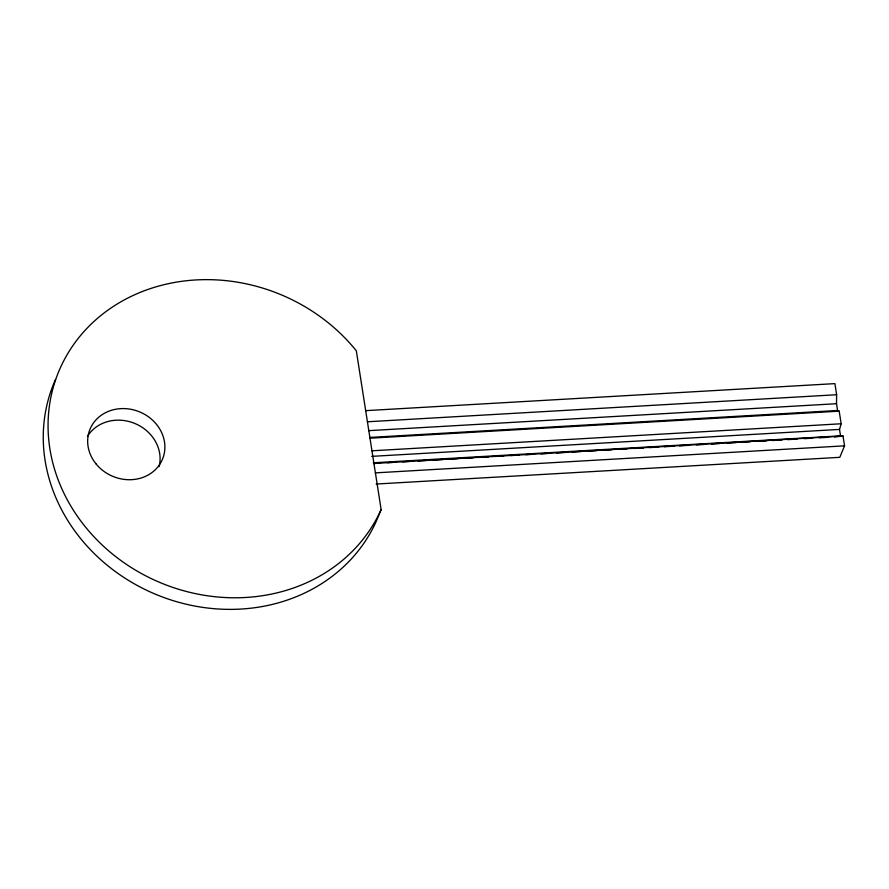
<?xml version="1.0" encoding="UTF-8"?>
<svg xmlns="http://www.w3.org/2000/svg" width="889" height="889" viewBox="0 0 889 889"><rect width="100%" height="100%" fill="white"/><g stroke="black" fill="none" stroke-linecap="round" stroke-linejoin="round"><path stroke-width="1.33" d="M840.494 435.61L839.527 429.42L841.161 423.775L839.183 411.163L837.571 410.496L836.516 403.717L836.627 394.738L834.904 383.626L365.69 410.651L356.322 350.799A175.366 156.108 22.5 0 0 91.889 323.407A175.366 156.108 22.5 0 0 129.894 566.66A175.366 156.108 22.5 0 0 381.137 509.575L365.69 410.651M380.57 463.091L373.647 463.491L843.016 436.055L844.55 445.845L839.794 457.324L376.125 484.038M381.137 509.575L376.336 521.154A175.366 156.108 22.5 0 1 151.975 592.719A175.366 156.108 22.5 0 1 55.54 379.425M834.549 436.944L843.016 436.055M367.413 421.775L836.627 394.738M368.691 430.654L836.516 403.717M369.746 437.444L837.571 410.496M369.98 438.188L839.183 411.163M371.946 450.801L841.161 423.775M371.702 456.368L839.527 429.42M387.482 462.691L395.794 462.213M402.717 461.813L411.018 461.335M417.941 460.935L427.62 460.38M433.165 460.058L442.855 459.502M448.389 459.18L458.079 458.624M463.614 458.302L473.304 457.746M478.838 457.424L488.528 456.868M495.451 456.468L503.752 455.99M510.675 455.59L518.976 455.112M525.899 454.712L534.2 454.235M541.123 453.846L549.424 453.357M556.347 452.968L566.037 452.401M571.571 452.09L581.262 451.523M588.185 451.134L596.486 450.656M603.409 450.256L611.71 449.778M618.633 449.378L626.934 448.901M633.857 448.501L643.547 447.945M649.081 447.623L658.771 447.067M664.305 446.745L673.995 446.189M679.529 445.867L689.219 445.311M696.143 444.911L704.444 444.433M711.367 444.033L719.668 443.555M726.591 443.155L736.281 442.6M741.815 442.278L750.116 441.8M757.039 441.4L766.729 440.844M772.263 440.522L781.953 439.966M787.487 439.644L797.177 439.088M804.101 438.688L812.402 438.21M819.325 437.81L827.626 437.332M375.347 472.87L844.55 445.845M842.85 436.466L842.539 435.766L373.336 462.791L373.647 463.491M87.433 436.421A39.216 34.915 22.5 0 1 135.106 423.586A39.216 34.915 22.5 0 1 159.075 466.647M95.956 463.814A39.216 34.915 22.5 0 0 162.142 460.002A39.216 34.915 22.5 0 0 120.726 408.64A39.216 34.915 22.5 0 0 95.956 463.814"/></g></svg>
